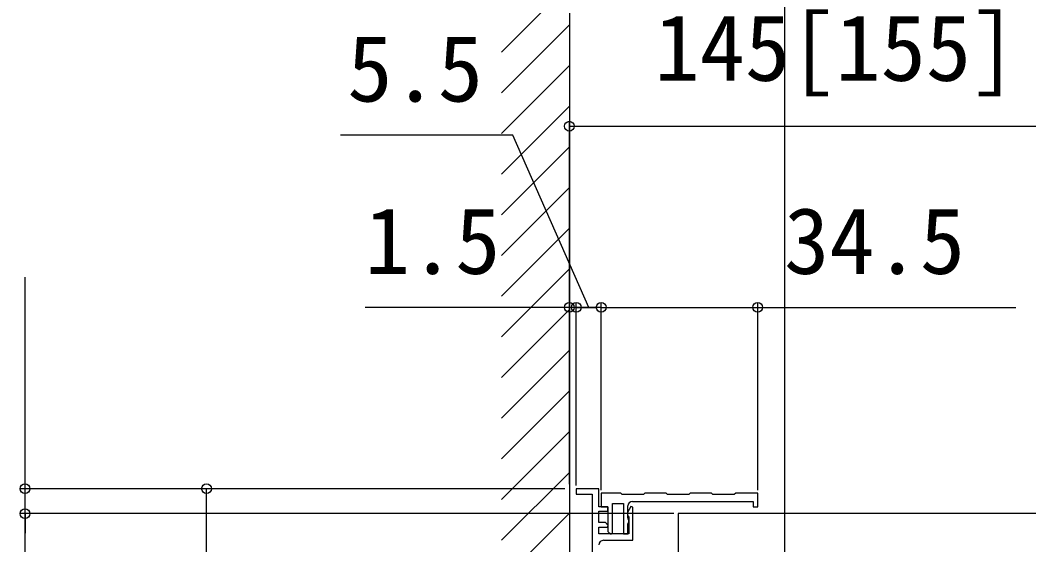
# Model space of a CAD drawing. Units: millimetres, scale not verified. Extents: x -875 to 875, y -1304 to 1297.
# Drawn here: x -521.1 to -298.7, y 372.4 to 488.2 of the extents above; entities that cross this region are included whole.
import ezdxf
from ezdxf.enums import TextEntityAlignment as Align

# ---------------------------------------------------------------- set-up
doc = ezdxf.new("R2010")
doc.units = ezdxf.units.MM
doc.header["$LTSCALE"] = 8
for name, color, linetype in [('0-3_YKK_11', 7, 'Continuous'), ('0-5_YKK_12', 2, 'Continuous'), ('0-8_YKK_D', 6, 'Continuous'), ('0-A_YSS_K', 3, 'Continuous')]:
    doc.layers.add(name, color=color, linetype=linetype)
doc.styles.add('ＭＳ ゴシック', font='')
doc.styles.get('ＭＳ ゴシック').set_extended_font_data('MS Gothic')

msp = doc.modelspace()

# ---------------------------------------------------------------- linework, layer by layer
at = {"layer": '0-3_YKK_11'}
for points in [[(-392.515, 373.417), (-386.015, 373.417), (-386.015, 380.747), (-386.459, 380.867), (-387.215, 379.558), (-387.215, 379.017), (-387.035, 378.742), (-386.915, 378.559), (-386.915, 374.817), (-393.515, 374.817), (-393.515, 376.317), (-391.639, 376.317), (-391.478, 376.705), (-392.09, 377.317), (-393.515, 377.317), (-393.515, 379.817), (-391.515, 379.817), (-391.515, 380.817), (-393.515, 380.817), (-393.515, 384.817), (-398.515, 384.817), (-398.515, 383.617), (-395.015, 383.617), (-395.015, 354.817)], [(-386.115, 382.017), (-359.515, 382.017), (-359.515, 380.817), (-358.515, 380.817), (-358.515, 383.817), (-363.365, 383.817), (-363.665, 383.517), (-368.365, 383.517), (-368.665, 383.817), (-373.365, 383.817), (-373.665, 383.517), (-378.365, 383.517), (-378.665, 383.817), (-383.365, 383.817), (-383.665, 383.517), (-388.365, 383.517), (-388.665, 383.817), (-393.015, 383.817), (-393.015, 380.817), (-391.515, 380.817), (-391.515, 375.393), (-390.885, 374.763), (-390.515, 374.917), (-390.515, 381.517), (-388.115, 381.517), (-388.115, 374.817), (-387.115, 374.817), (-387.115, 376.971), (-386.915, 377.317), (-386.915, 377.917), (-387.035, 378.157), (-387.115, 378.317), (-387.115, 381.017)]]:
    msp.add_lwpolyline(points, dxfattribs=at)
for centre in [(-386.115, 381.017), (-392.515, 372.417)]:
    msp.add_arc(centre, 1, 90.00001, 179.99999, dxfattribs=at)
at = {"layer": '0-5_YKK_12'}
for p, q in [((-352.515, 119.317), (-352.515, 1006.3)), ((592.485, 379.317), (-376.015, 379.317)), ((-376.015, 379.317), (-376.015, 339.317))]:
    msp.add_line(p, q, dxfattribs=at)
at = {"layer": '0-8_YKK_D'}
for p, q in [((-400.015, 391.494), (-400.015, 465.817)), ((-400.015, 464.817), (-255.015, 464.817)), ((-520.015, 384.817), (-520.015, 431.463)), ((-400.015, 424.817), (-445.069, 424.817)), ((-398.515, 424.817), (-402.815, 424.817)), ((-400.015, 385.817), (-400.015, 425.817)), ((-398.515, 424.817), (-400.015, 424.817)), ((-398.515, 385.517), (-398.515, 425.817)), ((-398.515, 385.817), (-398.515, 425.817)), ((-398.515, 424.817), (-394.215, 424.817)), ((-393.015, 424.817), (-398.515, 424.817)), ((-393.015, 424.817), (-398.515, 424.817)), ((-393.015, 384.517), (-393.015, 425.817)), ((-393.015, 385.517), (-393.015, 425.817)), ((-393.015, 424.817), (-388.715, 424.817)), ((-358.515, 384.517), (-358.515, 425.817)), ((-401.015, 384.817), (-521.015, 384.817)), ((-520.015, 379.317), (-520.015, 384.817)), ((-401.015, 384.817), (-481.015, 384.817)), ((-480.015, 314.817), (-480.015, 384.817)), ((-378.515, 379.317), (-521.015, 379.317)), ((-377.015, 379.317), (-521.015, 379.317)), ((-520.015, 119.317), (-520.015, 379.317)), ((-520.015, 379.317), (-520.015, 375.017))]:
    msp.add_line(p, q, dxfattribs=at)
for points in [[(-395.765, 424.817), (-412.453, 462.859), (-450.499, 462.859)], [(-393.015, 424.817), (-358.515, 424.817), (-301.624, 424.817)]]:
    msp.add_lwpolyline(points, dxfattribs=at)
for centre in [(-400.015, 464.817), (-400.015, 424.817), (-398.515, 424.817), (-398.515, 424.817), (-393.015, 424.817), (-393.015, 424.817), (-358.515, 424.817), (-520.015, 384.817), (-480.015, 384.817), (-520.015, 379.317), (-520.015, 379.317)]:
    msp.add_circle(centre, 1.075, dxfattribs=at)
at = {"layer": '0-A_YSS_K'}
for p, q in [((-400.015, 1071.502), (-400.015, 119.317)), ((-415.015, 481.181), (-400.015, 496.181)), ((-415.015, 472.201), (-400.015, 487.201)), ((-415.015, 463.221), (-400.015, 478.221)), ((-415.015, 454.24), (-400.015, 469.24)), ((-415.015, 445.26), (-400.015, 460.26)), ((-415.015, 436.28), (-400.015, 451.28)), ((-415.015, 427.3), (-400.015, 442.3)), ((-415.015, 418.319), (-400.015, 433.319)), ((-415.015, 409.339), (-400.015, 424.339)), ((-415.015, 400.359), (-400.015, 415.359)), ((-415.015, 391.379), (-400.015, 406.379)), ((-415.015, 382.398), (-400.015, 397.398)), ((-415.015, 373.418), (-400.015, 388.418)), ((-415.015, 364.438), (-400.015, 379.438))]:
    msp.add_line(p, q, dxfattribs=at)

# ---------------------------------------------------------------- texts
at = {"layer": '0-8_YKK_D', "style": 'ＭＳ ゴシック'}
for s, p in [('145[155]', (-381.265, 470.431)), ('5.5', (-448.976, 465.859)), ('1.5', (-445.137, 427.817)), ('34.5', (-352.692, 427.817))]:
    msp.add_text(s, height=14.66, dxfattribs=at).set_placement(p, align=Align.BOTTOM_LEFT)

doc.saveas('drawing.dxf')
